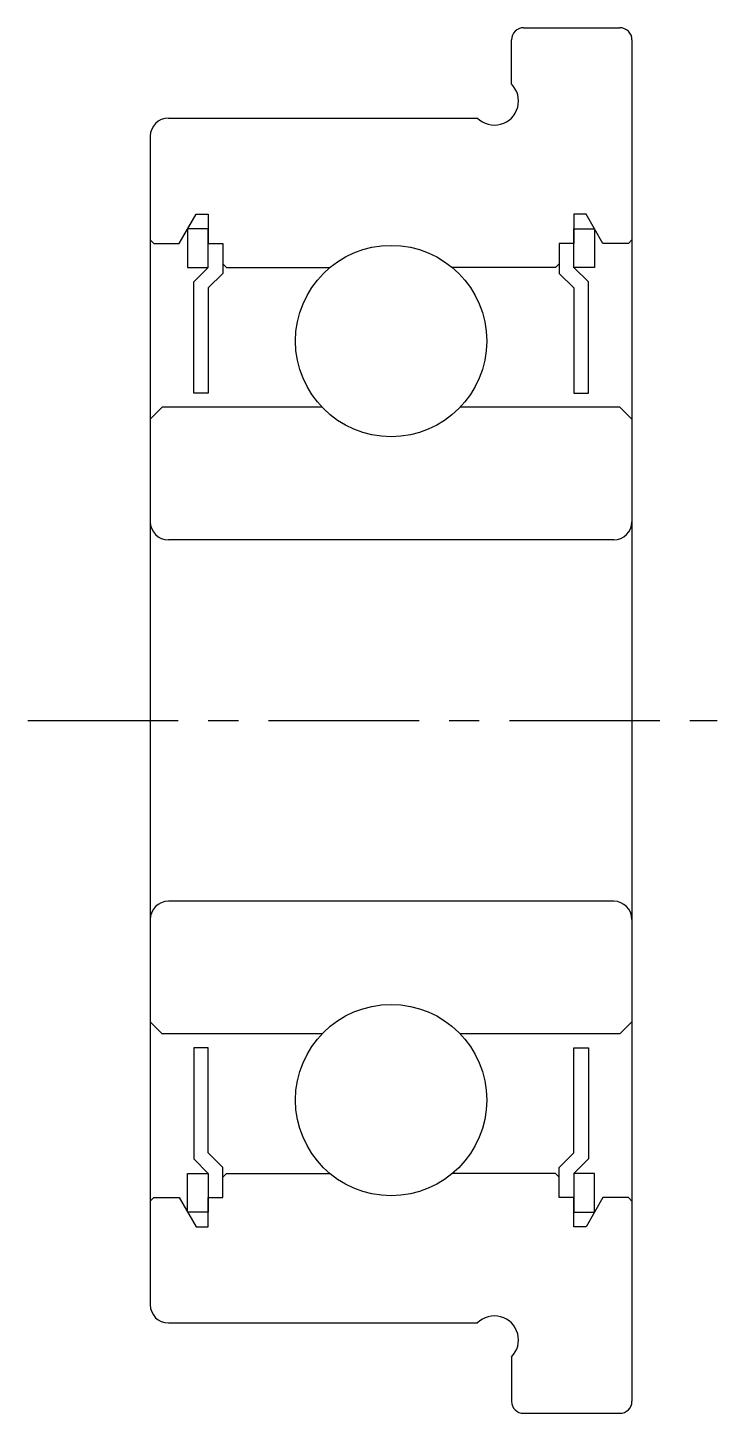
# Model space of a CAD drawing. Extents: x 2.6 to 40.1, y 2.5 to 27.9.
# Drawn here: x 34.39 to 40.12, y 16.38 to 27.88 of the extents above; entities outside this region: 2.
import ezdxf

# ---------------------------------------------------------------- set-up
doc = ezdxf.new("R2010")
doc.units = 0
doc.linetypes.add('CENTER', pattern=[2, 1.25, -0.25, 0.25, -0.25])
doc.layers.get('0').update_dxf_attribs({"linetype": 'CONTINUOUS'})
doc.layers.add('CENTER', color=1, linetype='CENTER')

msp = doc.modelspace()

# ---------------------------------------------------------------- linework, layer by layer
at = {"color": 7, "linetype": 'CONTINUOUS'}
for p, q in [((38.512, 27.883), (39.312, 27.883)), ((38.412, 27.416), (38.412, 27.783)), ((39.412, 27.783), (39.412, 16.483)), ((35.562, 27.133), (38.129, 27.133)), ((35.412, 26.983), (35.412, 17.283)), ((35.653, 26.093), (35.792, 26.335)), ((35.792, 26.335), (35.894, 26.335)), ((35.894, 26.335), (35.894, 26.093)), ((38.929, 26.335), (38.929, 26.093)), ((39.031, 26.335), (38.929, 26.335)), ((39.17, 26.093), (39.031, 26.335)), ((35.412, 26.123), (35.442, 26.093)), ((35.894, 26.214), (35.722, 26.214)), ((35.722, 26.214), (35.722, 25.893)), ((35.894, 25.893), (35.894, 26.214)), ((38.929, 26.214), (39.101, 26.214)), ((38.929, 25.893), (38.929, 26.214)), ((39.101, 26.214), (39.101, 25.893)), ((39.412, 26.123), (39.382, 26.093)), ((35.442, 26.093), (35.653, 26.093)), ((35.894, 26.093), (36.015, 26.093)), ((36.015, 26.093), (36.015, 25.843)), ((38.929, 26.093), (38.808, 26.093)), ((38.808, 26.093), (38.808, 25.843)), ((39.382, 26.093), (39.17, 26.093)), ((35.722, 25.893), (35.894, 25.893)), ((35.773, 25.773), (35.894, 25.893)), ((36.015, 25.923), (36.045, 25.893)), ((36.045, 25.893), (36.904, 25.893)), ((38.778, 25.893), (37.919, 25.893)), ((38.808, 25.923), (38.778, 25.893)), ((39.05, 25.773), (38.929, 25.893)), ((39.101, 25.893), (38.929, 25.893)), ((35.773, 24.849), (35.773, 25.773)), ((36.015, 25.843), (35.894, 25.723)), ((38.808, 25.843), (38.929, 25.723)), ((39.05, 24.849), (39.05, 25.773)), ((35.894, 25.723), (35.894, 24.849)), ((38.929, 25.723), (38.929, 24.849)), ((35.894, 24.849), (35.773, 24.849)), ((38.929, 24.849), (39.05, 24.849)), ((35.512, 24.733), (35.412, 24.633)), ((36.839, 24.733), (35.512, 24.733)), ((39.312, 24.733), (37.984, 24.733)), ((39.412, 24.633), (39.312, 24.733)), ((39.262, 23.633), (35.562, 23.633)), ((39.262, 20.633), (35.562, 20.633)), ((35.512, 19.533), (35.412, 19.633)), ((39.412, 19.633), (39.312, 19.533)), ((36.839, 19.533), (35.512, 19.533)), ((39.312, 19.533), (37.984, 19.533)), ((35.773, 19.417), (35.773, 18.494)), ((35.894, 19.417), (35.773, 19.417)), ((35.894, 18.544), (35.894, 19.417)), ((38.929, 18.544), (38.929, 19.417)), ((38.929, 19.417), (39.05, 19.417)), ((39.05, 19.417), (39.05, 18.494)), ((36.015, 18.423), (35.894, 18.544)), ((38.808, 18.423), (38.929, 18.544)), ((35.773, 18.494), (35.894, 18.373)), ((36.015, 18.173), (36.015, 18.423)), ((38.808, 18.173), (38.808, 18.423)), ((39.05, 18.494), (38.929, 18.373)), ((35.722, 18.053), (35.722, 18.373)), ((35.722, 18.373), (35.894, 18.373)), ((35.894, 18.373), (35.894, 18.053)), ((36.015, 18.343), (36.045, 18.373)), ((36.045, 18.373), (36.904, 18.373)), ((38.778, 18.373), (37.919, 18.373)), ((38.808, 18.343), (38.778, 18.373)), ((38.929, 18.373), (38.929, 18.053)), ((39.101, 18.373), (38.929, 18.373)), ((39.101, 18.053), (39.101, 18.373)), ((35.412, 18.143), (35.442, 18.173)), ((35.442, 18.173), (35.653, 18.173)), ((35.653, 18.173), (35.792, 17.932)), ((35.894, 17.932), (35.894, 18.173)), ((35.894, 18.173), (36.015, 18.173)), ((38.929, 18.173), (38.808, 18.173)), ((38.929, 17.932), (38.929, 18.173)), ((39.17, 18.173), (39.031, 17.932)), ((39.382, 18.173), (39.17, 18.173)), ((39.412, 18.143), (39.382, 18.173)), ((35.894, 18.053), (35.722, 18.053)), ((38.929, 18.053), (39.101, 18.053)), ((35.792, 17.932), (35.894, 17.932)), ((39.031, 17.932), (38.929, 17.932)), ((35.562, 17.133), (38.129, 17.133)), ((38.412, 16.85), (38.412, 16.483)), ((38.512, 16.383), (39.312, 16.383))]:
    msp.add_line(p, q, dxfattribs=at)
for centre in [(37.412, 25.283), (37.412, 18.983)]:
    msp.add_circle(centre, 0.794, dxfattribs=at)
for centre, radius, start, end in [((38.512, 27.783), 0.1, 90, 180), ((39.312, 27.783), 0.1, 0, 90), ((38.27, 27.275), 0.2, 224.9999, 45.0005), ((35.562, 26.983), 0.15, 90, 180), ((35.562, 23.783), 0.15, 180, 270), ((39.262, 23.783), 0.15, 270, 0), ((35.562, 20.483), 0.15, 90, 180), ((39.262, 20.483), 0.15, 360, 90), ((35.562, 17.283), 0.15, 180, 270), ((38.27, 16.992), 0.2, 314.9995, 135), ((38.512, 16.483), 0.1, 180, 270), ((39.312, 16.483), 0.1, 270, 0)]:
    msp.add_arc(centre, radius, start, end, dxfattribs=at)
at = {"layer": 'CENTER', "color": 1, "linetype": 'CENTER'}
msp.add_line((34.394, 22.133), (40.121, 22.133), dxfattribs=at)

# ---------------------------------------------------------------- texts
at = {"color": 7, "linetype": 'CONTINUOUS'}
for p in [(2.5, 6.25), (2.5, 2.5)]:
    msp.add_text('FL623ZZ', height=1, dxfattribs=at).set_placement(p)

doc.saveas('drawing.dxf')
